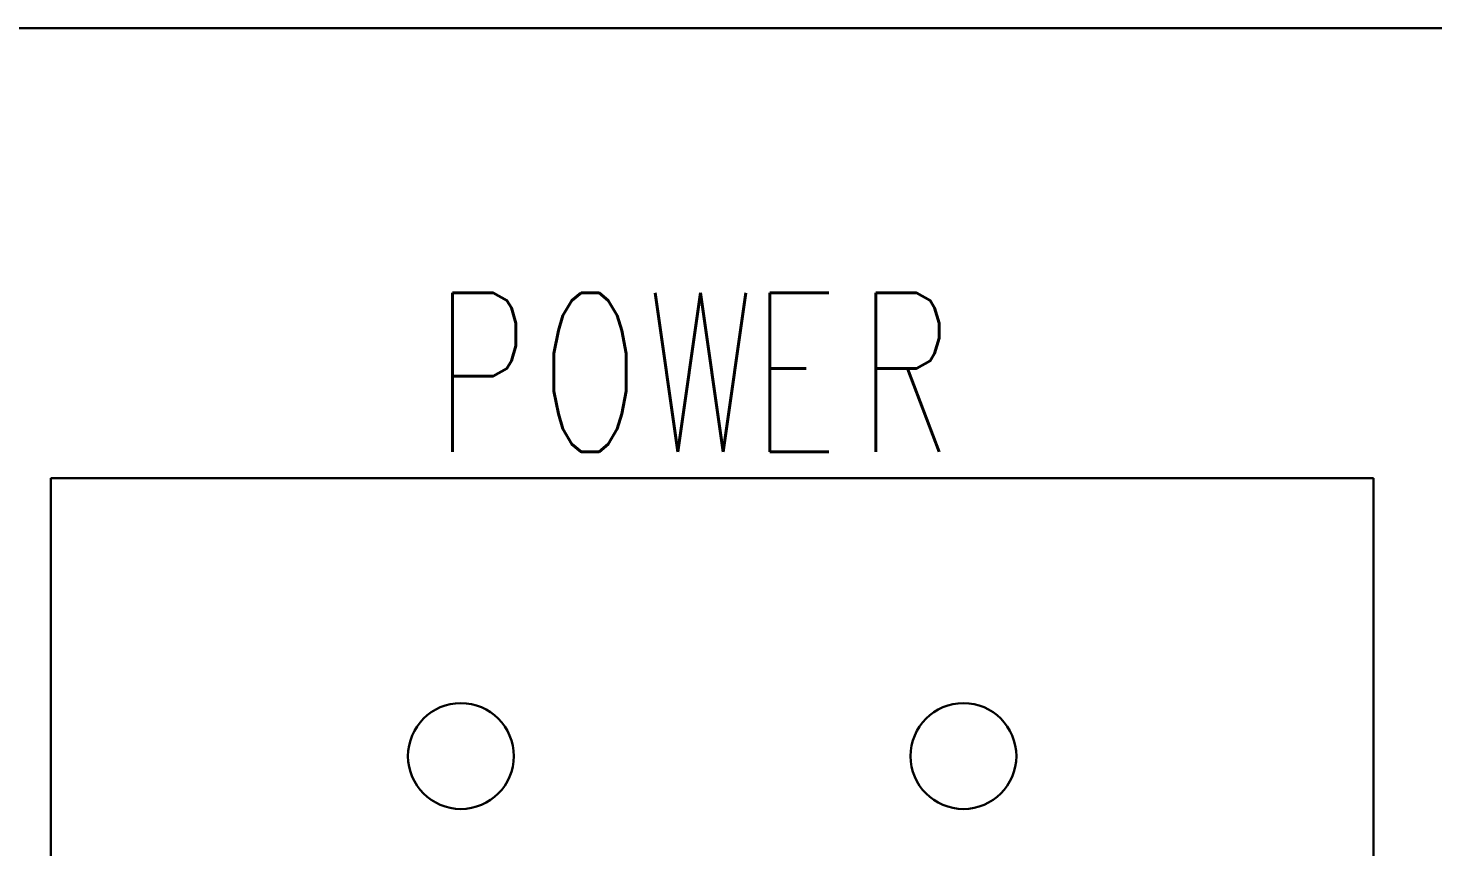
# Model space of a CAD drawing. Header units: millimetres. Extents: x 112 to 1408, y 148 to 1021.
# Drawn here: x 535.7 to 588.8, y 336.1 to 367 of the extents above; entities that cross this region are included whole.
import ezdxf

# ---------------------------------------------------------------- set-up
doc = ezdxf.new("R2010")
doc.units = ezdxf.units.MM
doc.layers.get('0').update_dxf_attribs({"color": 5, "lineweight": 30})
doc.styles.get("Standard").update_dxf_attribs({"font": 'simplex.shx', "width": 0.8, "bigfont": 'extfont.shx'})

msp = doc.modelspace()

# ---------------------------------------------------------------- linework, layer by layer
for p, q in [((649.521, 366.999), (232.521, 366.999)), ((536.521, 349.999), (586.521, 349.999)), ((536.521, 279.999), (536.521, 349.999)), ((586.521, 349.999), (536.521, 349.999)), ((536.521, 349.999), (544.521, 349.999)), ((586.521, 349.999), (586.521, 279.999))]:
    msp.add_line(p, q)
for centre in [(552.021, 339.499), (571.021, 339.499)]:
    msp.add_circle(centre, 2)

# ---------------------------------------------------------------- texts
at = {"width": 0.666}
for s, p in [('P', (551.021, 350.999)), ('O', (555.021, 350.999)), ('W', (559.021, 350.999)), ('E', (563.021, 350.999)), ('R', (567.021, 350.999))]:
    msp.add_text(s, height=6, dxfattribs=at).set_placement(p)

doc.saveas('drawing.dxf')
